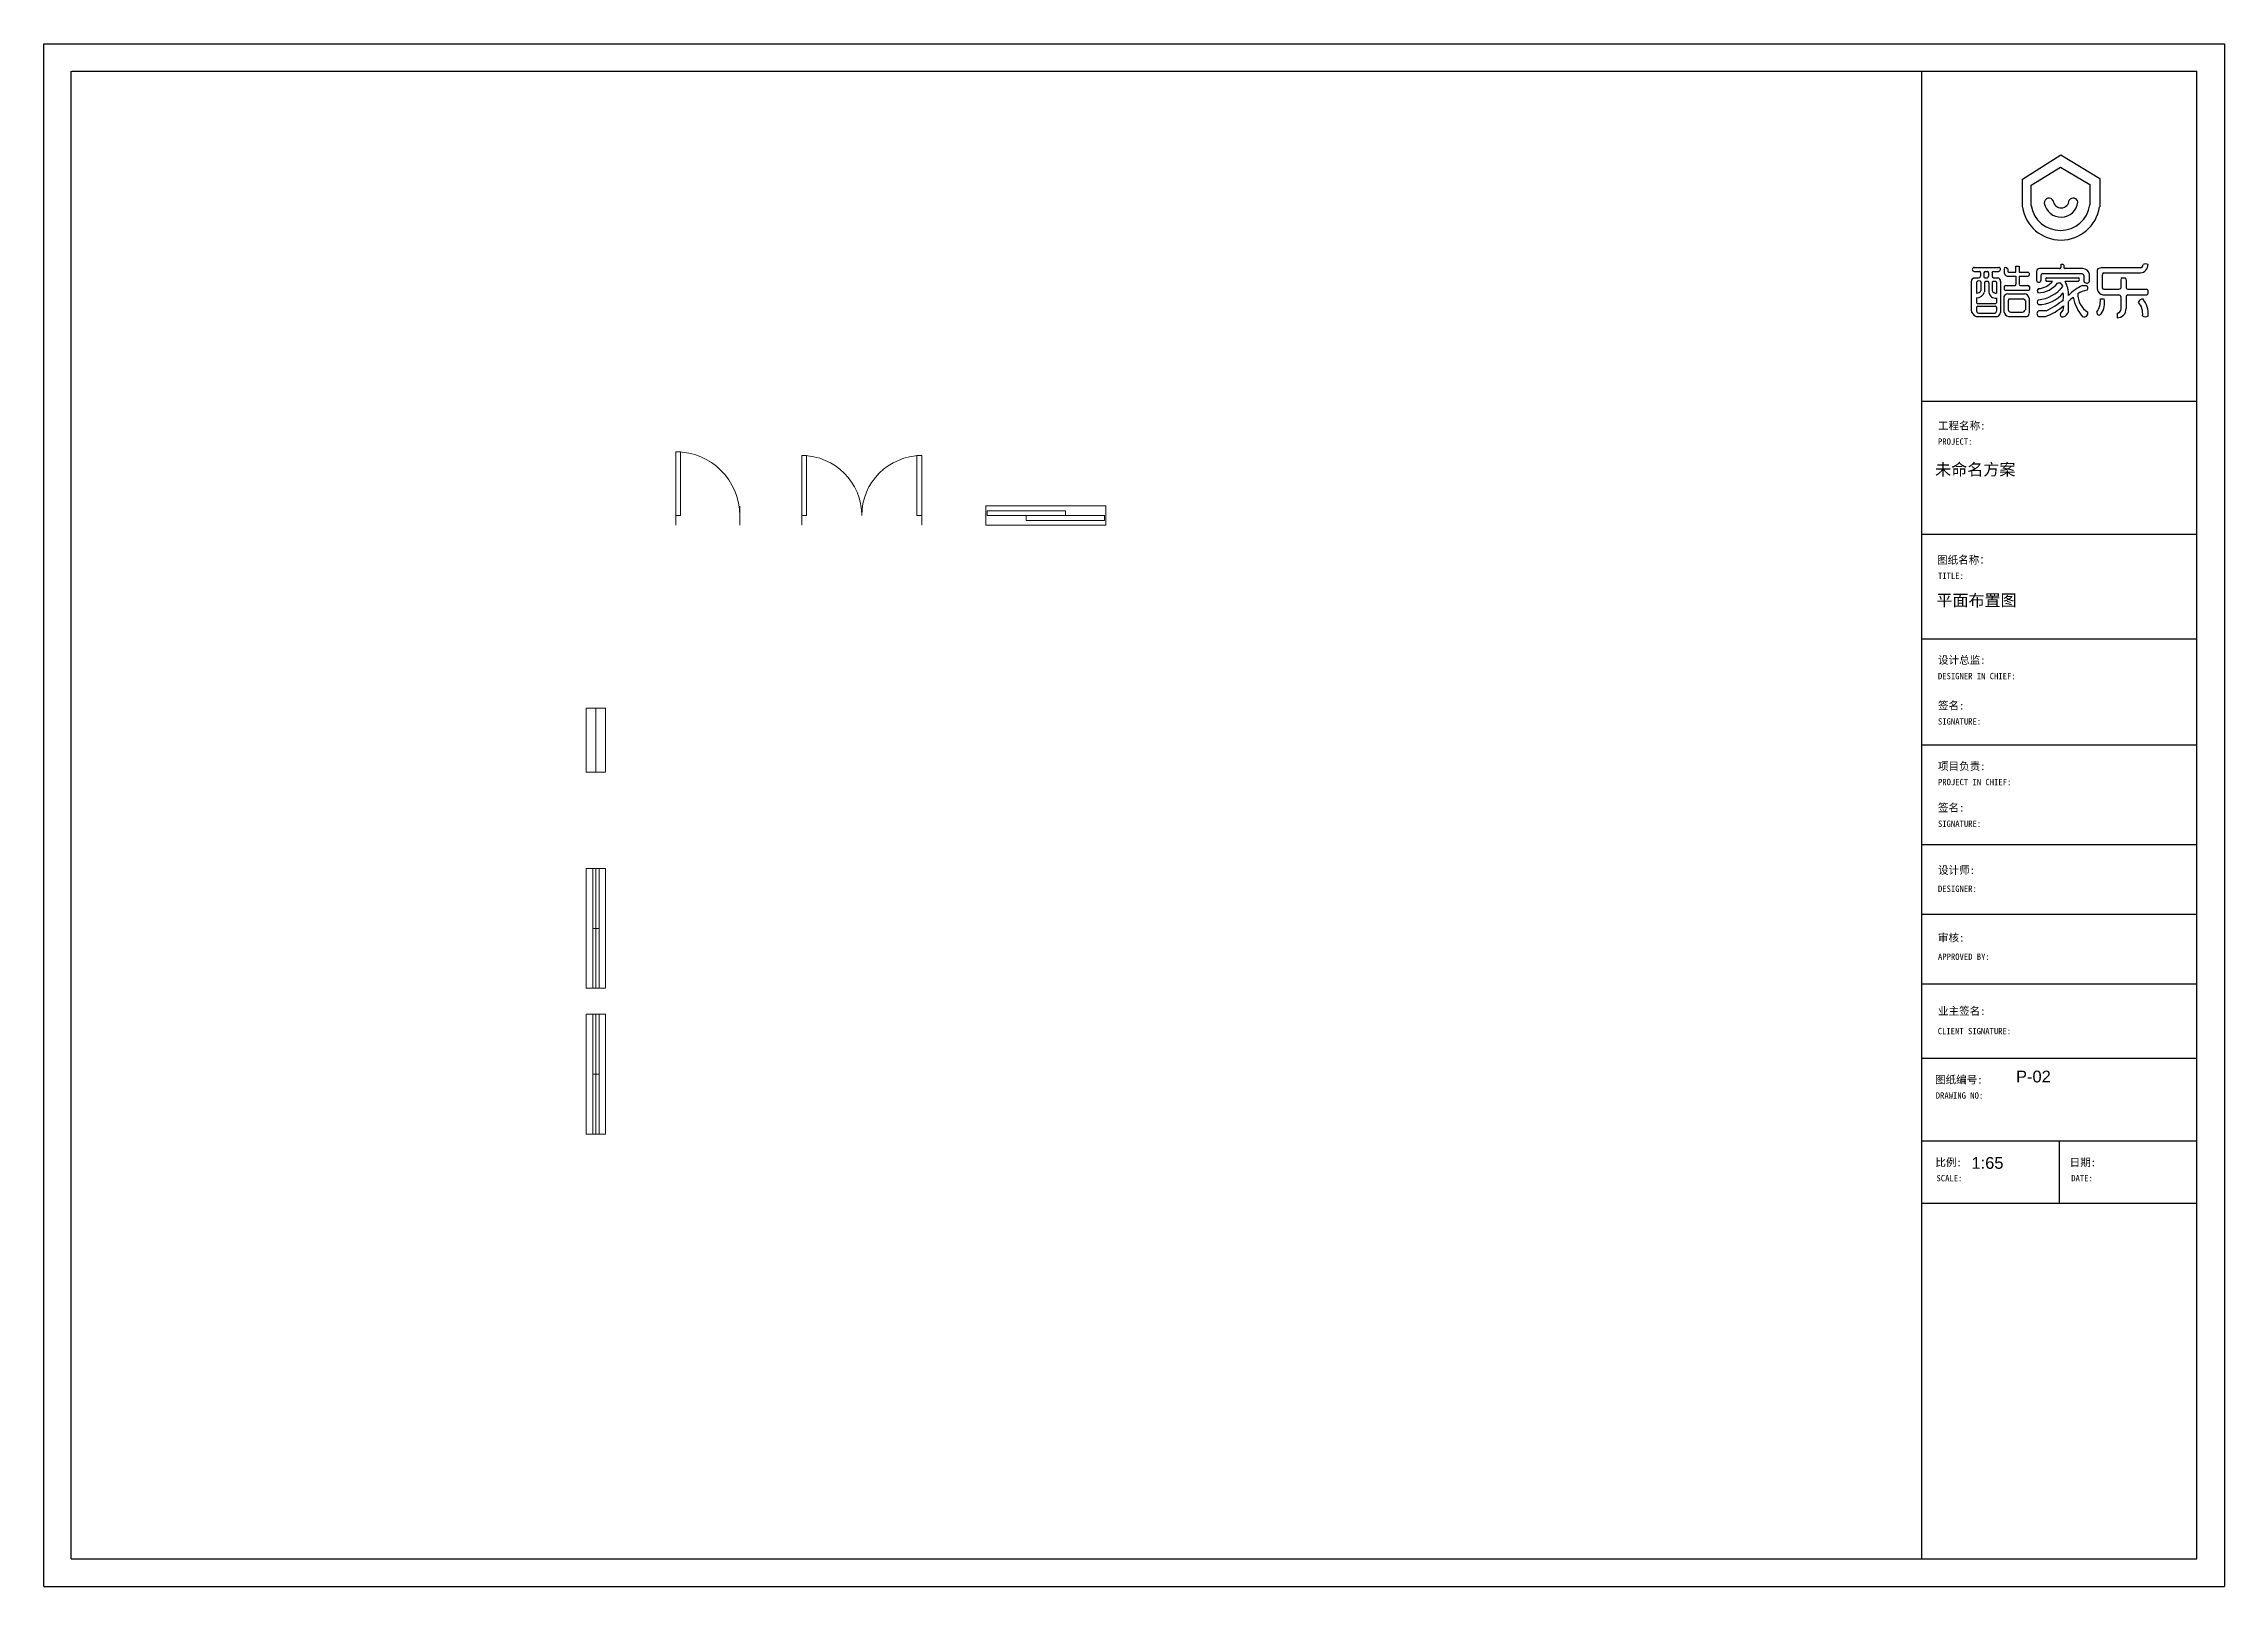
# Model space of a CAD drawing. Header units: inches. Extents: x 0 to 27300, y -27333 to -8027.
import ezdxf

# ---------------------------------------------------------------- set-up
doc = ezdxf.new("R2010")
doc.units = ezdxf.units.IN
doc.header["$MEASUREMENT"] = 0
doc.linetypes.add('ACAD_ISO07W100', pattern=[3, 0, -3])
doc.layers.get('0').update_dxf_attribs({"lineweight": 13})
doc.layers.add('DS-门窗', color=255, linetype='Continuous', lineweight=13)
doc.layers.add('图框', color=4, linetype='Continuous')
doc.styles.add('1dac53a31aeba2370b97106346818e54', font='', dxfattribs={"height": 43.198381})
doc.styles.add('1f488f4b2ef1b152d32ed8bb140b4ed1', font='', dxfattribs={"height": 43.198381})
doc.styles.add('2ee4a1918873d97d1977456be36b2fac', font='', dxfattribs={"height": 52.798021})
doc.styles.add('58c27925b294fd0c30aaffbcf10887a5', font='', dxfattribs={"height": 52.798021})
doc.styles.add('5d7050954b2bbd82e94d75c8334c1a07', font='', dxfattribs={"height": 52.798021})
doc.styles.add('6cdbe4c37f334f9b3f18b74c6616af9b', font='', dxfattribs={"height": 43.198381})
doc.styles.add('871ba157db02772189435026d6a1f12a', font='', dxfattribs={"height": 52.798021})
doc.styles.add('b55c54cd7af753c58a5ed410a0ddc4e6', font='', dxfattribs={"height": 43.198381})
doc.styles.add('eec79cf32286c9bcb9e9a0388136559f', font='', dxfattribs={"height": 43.198381})
doc.styles.add('fecaf8cb5bb26a9b40f5bfd342b1b301', font='', dxfattribs={"height": 52.798021})
doc.styles.add('macro_bim_design_name_ZH', font='', dxfattribs={"height": 80.1})
doc.styles.add('macro_bim_page_name_ZH', font='', dxfattribs={"height": 80.1})
doc.styles.add('macro_bim_page_number', font='arial.ttf', dxfattribs={"height": 80.1})
doc.styles.add('macro_bim_view_ratio', font='arial.ttf', dxfattribs={"height": 80.1})
doc.styles.get('1dac53a31aeba2370b97106346818e54').set_extended_font_data('SimSun')
doc.styles.get('1f488f4b2ef1b152d32ed8bb140b4ed1').set_extended_font_data('SimSun')
doc.styles.get('2ee4a1918873d97d1977456be36b2fac').set_extended_font_data('SimSun')
doc.styles.get('58c27925b294fd0c30aaffbcf10887a5').set_extended_font_data('SimSun')
doc.styles.get('5d7050954b2bbd82e94d75c8334c1a07').set_extended_font_data('SimSun')
doc.styles.get('6cdbe4c37f334f9b3f18b74c6616af9b').set_extended_font_data('SimSun')
doc.styles.get('871ba157db02772189435026d6a1f12a').set_extended_font_data('SimSun')
doc.styles.get('b55c54cd7af753c58a5ed410a0ddc4e6').set_extended_font_data('SimSun')
doc.styles.get('eec79cf32286c9bcb9e9a0388136559f').set_extended_font_data('SimSun')
doc.styles.get('fecaf8cb5bb26a9b40f5bfd342b1b301').set_extended_font_data('SimSun')
doc.styles.get('macro_bim_design_name_ZH').set_extended_font_data('SimSun')
doc.styles.get('macro_bim_page_name_ZH').set_extended_font_data('SimSun')

# ---------------------------------------------------------------- blocks, each defined once
blk = doc.blocks.new('1017054')
at = {"layer": '图框', "linetype": 'Continuous'}
for p, q in [((1, -8420), (11879, -8420)), ((1, -16820), (1, -8420)), ((11879, -8420), (11879, -16820)), ((151, -16670), (151, -8570)), ((155, -8570), (11729, -8570)), ((10229, -8570), (10229, -16670)), ((11729, -16670), (11729, -8570)), ((10779, -9158), (10989, -9025)), ((10989, -9025), (11200, -9155)), ((10827, -9191), (10986, -9092)), ((10986, -9092), (11146, -9187)), ((10779, -9309), (10779, -9158)), ((10827, -9301), (10827, -9191)), ((11146, -9187), (11146, -9299)), ((11200, -9155), (11200, -9308)), ((10500, -9714), (10500, -9871)), ((10516, -9638), (10649, -9638)), ((10516, -9695), (10540, -9695)), ((10517, -9660), (10543, -9660)), ((10529, -9718), (10529, -9778)), ((10550, -9667), (10550, -9686)), ((10553, -9718), (10553, -9765)), ((10569, -9667), (10569, -9686)), ((10572, -9722), (10572, -9772)), ((10578, -9660), (10588, -9660)), ((10578, -9695), (10588, -9695)), ((10578, -9714), (10588, -9714)), ((10594, -9667), (10594, -9686)), ((10596, -9722), (10596, -9772)), ((10614, -9667), (10614, -9686)), ((10615, -9718), (10615, -9765)), ((10622, -9695), (10645, -9695)), ((10623, -9660), (10648, -9660)), ((10638, -9718), (10638, -9778)), ((10660, -9714), (10660, -9884)), ((10679, -9647), (10679, -9668)), ((10687, -9736), (10739, -9736)), ((10699, -9646), (10699, -9660)), ((10704, -9664), (10744, -9664)), ((10704, -9686), (10744, -9686)), ((10744, -9664), (10744, -9632)), ((10744, -9632), (10761, -9632)), ((10744, -9686), (10744, -9730)), ((10761, -9632), (10761, -9664)), ((10761, -9664), (10809, -9664)), ((10761, -9686), (10810, -9686)), ((10761, -9686), (10761, -9730)), ((10766, -9736), (10809, -9736)), ((10816, -9669), (10816, -9681)), ((10855, -9658), (10855, -9708)), ((10979, -9645), (10872, -9645)), ((10880, -9679), (10880, -9707)), ((10887, -9672), (11105, -9672)), ((10910, -9714), (10943, -9714)), ((10912, -9695), (11084, -9695)), ((10973, -9723), (10986, -9723)), ((10988, -9626), (10988, -9639)), ((11005, -9626), (11005, -9639)), ((11108, -9645), (11010, -9645)), ((11012, -9714), (11084, -9714)), ((11108, -9737), (11127, -9737)), ((11113, -9683), (11113, -9713)), ((11144, -9714), (11144, -9674)), ((11186, -9651), (11186, -9756)), ((11424, -9641), (11208, -9641)), ((11213, -9678), (11213, -9749)), ((11223, -9668), (11422, -9668)), ((11315, -9706), (11315, -9752)), ((11323, -9695), (11339, -9695)), ((11344, -9706), (11344, -9752)), ((10529, -9804), (10529, -9831)), ((10529, -9854), (10529, -9877)), ((10536, -9849), (10633, -9849)), ((10537, -9835), (10630, -9835)), ((10638, -9804), (10638, -9831)), ((10638, -9854), (10638, -9877)), ((10678, -9796), (10678, -9878)), ((10680, -9743), (10680, -9758)), ((10687, -9763), (10812, -9763)), ((10699, -9783), (10790, -9783)), ((10702, -9821), (10702, -9867)), ((10706, -9810), (10783, -9810)), ((10795, -9820), (10795, -9869)), ((10815, -9806), (10815, -9888)), ((10817, -9743), (10817, -9758)), ((11031, -9877), (11031, -9823)), ((11204, -9810), (11225, -9810)), ((11218, -9788), (11305, -9788)), ((11223, -9757), (11304, -9757)), ((11316, -9797), (11316, -9864)), ((11344, -9796), (11344, -9862)), ((11352, -9788), (11455, -9788)), ((11354, -9757), (11454, -9757)), ((11463, -9764), (11463, -9780)), ((10528, -9905), (10644, -9905)), ((10541, -9887), (10630, -9887)), ((10704, -9905), (10802, -9905)), ((10716, -9882), (10780, -9882)), ((10867, -9906), (10905, -9906)), ((10907, -9875), (10869, -9875)), ((11295, -9888), (11295, -9913)), ((11729, -10368), (10229, -10368)), ((10229, -11091), (11729, -11091)), ((10229, -11660), (11729, -11660)), ((10229, -12237), (11729, -12237)), ((10229, -12781), (11729, -12781)), ((10229, -13160), (11729, -13160)), ((10229, -13539), (11729, -13539)), ((10229, -13944), (11729, -13944)), ((10229, -14394), (11729, -14394)), ((10979, -14394), (10979, -14734)), ((10229, -14734), (11729, -14734)), ((151, -16670), (11729, -16670)), ((1, -16820), (11879, -16820))]:
    blk.add_line(p, q, dxfattribs=at)
for centre, radius, start, end in [((10924, -9287), 25.6, 25.4217, 181.4755), ((11056, -9287), 25.6, 10.3302, 146.5496), ((10989, -9276), 213, 189.0633, 351.2254), ((10986, -9276), 161, 188.6788, 352.0826), ((10989, -9272), 92.6, 189.9871, 353.3239), ((10990, -9270), 44.2, 187.8755, 356.2645), ((10996, -9632), 10.4, 34.3448, 145.6552), ((11450, -9643), 24.2, 56.3684, 123.6316), ((10523, -9717), 22.9, 105.8398, 172.9577), ((10517, -9649), 10.8, 94.3178, 273.3504), ((10542, -9727), 14.9, 39.0145, 144.5069), ((10540, -9684), 11, 269.1434, 346.8272), ((10544, -9667), 6.82, 357.9813, 95.3251), ((10578, -9669), 9.33, 88.0429, 167.3039), ((10577, -9687), 8.15, 177.1117, 278.9893), ((10580, -9722), 7.97, 102.506, 178.9752), ((10588, -9666), 6.14, 349.2425, 85.6662), ((10585, -9686), 9.14, 292.9891, 0.3126), ((10589, -9722), 7.62, 359.8645, 92.4738), ((10622, -9669), 9.02, 87.0265, 167.2982), ((10622, -9686), 8.43, 179.7737, 268.0035), ((10626, -9734), 19.5, 51.8261, 124.5623), ((10641, -9714), 19.4, 359.2366, 77.7973), ((10649, -9649), 10.8, 266.6496, 85.6822), ((10689, -9649), 10.2, 18.3262, 167.8205), ((10703, -9662), 24.4, 195.3683, 273.7092), ((10688, -9744), 7.75, 97.023, 172.3878), ((10704, -9659), 5.04, 186.1129, 278.4123), ((10737, -9730), 7.12, 288.7577, 357.8254), ((10769, -9729), 8.1, 189.8664, 250.4176), ((10809, -9672), 7.85, 27.0659, 91.1627), ((10809, -9745), 8.27, 9.8926, 92.8722), ((10809, -9677), 8.28, 276.5681, 337.7041), ((10874, -9664), 19.8, 96.6007, 160.3597), ((10868, -9707), 12.5, 186.187, 2.5361), ((10858, -9629), 148, 272.3026, 320.7721), ((10859, -9647), 107, 273.9524, 321.1287), ((10888, -9680), 7.63, 91.6309, 173.2415), ((10916, -9705), 10.9, 111.6127, 237.2128), ((10979, -9635), 9.89, 268.8742, 333.4444), ((10966, -9751), 34.4, 15.3673, 54.4676), ((11012, -9638), 6.85, 190.6555, 259.3445), ((10883, -9785), 147, 357.8846, 28.7671), ((11214, -9974), 260, 114.3082, 135.1267), ((11080, -9704), 10.3, 291.0497, 70.1958), ((11103, -9683), 10.8, 0.021, 77.2986), ((11106, -9684), 39.2, 14.2994, 86.0895), ((11129, -9707), 16.8, 203.5785, 334.051), ((11120, -9751), 16, 317.397, 62.1117), ((11208, -9670), 29.1, 89.0621, 139.2711), ((11227, -9682), 14.7, 105.192, 161.4386), ((11330, -9708), 15.5, 118.117, 170.1296), ((11328, -9706), 16.6, 2.4315, 45.3302), ((11418, -9623), 45.4, 276.043, 0.6561), ((11418, -9624), 18, 287.8972, 5.2615), ((10530, -9752), 26.2, 268.286, 331.4678), ((10530, -9761), 43.2, 268.7071, 344.9622), ((10536, -9826), 8.72, 215.6619, 274.0552), ((10536, -9856), 6.59, 88.4624, 161.4065), ((10632, -9770), 35.4, 184.5653, 280.0218), ((10634, -9757), 21, 199.7556, 279.2299), ((10630, -9824), 10.9, 272.4689, 318.043), ((10633, -9854), 4.23, 356.5833, 90.1358), ((10701, -9809), 26.4, 95.4692, 150.4293), ((10688, -9755), 8.21, 201.5589, 265.2478), ((10722, -9822), 20.2, 142.4892, 177.2382), ((10782, -9823), 13.4, 15.3429, 86.4694), ((10789, -9809), 26.9, 7.3153, 87.9697), ((10811, -9757), 6.48, 276.5205, 350.2473), ((10875, -9827), 15.7, 123.3782, 235.8729), ((10875, -9766), 14.8, 121.8392, 226.6122), ((10846, -9620), 196, 275.8575, 321.3412), ((10867, -9669), 172, 269.6552, 321.4289), ((10796, -9609), 316, 290.1177, 311.0182), ((10725, -9487), 429, 295.1849, 310.2737), ((10953, -9851), 51.1, 311.4031, 3.379), ((10884, -9798), 119, 352.3038, 10.7649), ((11272, -10064), 341, 129.226, 134.9163), ((11284, -9757), 232, 190.7057, 220.3029), ((11194, -9786), 113, 177.3231, 238.5217), ((11148, -9881), 120, 98.1899, 123.8383), ((11091, -9818), 113, 325.9002, 3.9769), ((11224, -9749), 39, 189.9894, 261.0429), ((11127, -9832), 100, 323.8129, 12.8), ((11224, -9746), 11.1, 197.063, 266.0296), ((11302, -9738), 18.3, 274.9534, 313.251), ((11302, -9803), 15.2, 23.1977, 79.7655), ((11355, -9744), 13.1, 218.8604, 269.4316), ((11354, -9798), 10.2, 98.9535, 172.6014), ((11438, -9839), 29.6, 93.6778, 159.4525), ((11345, -9889), 89.2, 351.6279, 42.5776), ((11332, -9893), 133, 356.0858, 38.6706), ((11454, -9767), 9.65, 16.3888, 84.9004), ((11455, -9780), 7.71, 266.9322, 356.9554), ((10539, -9867), 39.5, 184.5461, 253.5877), ((10540, -9876), 11, 182.8788, 273.3527), ((10627, -9877), 10.5, 284.461, 1.1456), ((10638, -9884), 21.7, 284.7041, 359.8653), ((10711, -9872), 33.9, 190.6832, 257.6799), ((10719, -9865), 17.5, 186.4435, 257.5309), ((10778, -9865), 17, 275.0012, 347.3706), ((10799, -9889), 16.7, 280.6915, 1.9889), ((10876, -9891), 17.6, 113.2664, 240.4321), ((10998, -9895), 13, 153.4314, 282.6999), ((10987, -9864), 46.1, 288.0126, 343.6602), ((11115, -9887), 20.9, 247.696, 13.0599), ((11197, -9885), 12.7, 161.6014, 329.0657), ((11296, -9865), 47.6, 268.3218, 3.7575), ((11290, -9862), 26.5, 281.0456, 355.655), ((11449, -9875), 31.9, 240.085, 300.5245)]:
    blk.add_arc(centre, radius, start, end, dxfattribs=at)
at = {"layer": '图框', "color": 255, "attachment_point": 1, "line_spacing_factor": 0.8}
for s, insert, char_height, style in [('工程名称:', (10319, -10479), 42.2, '871ba157db02772189435026d6a1f12a'), ('PROJECT:', (10319, -10569), 34.6, '1f488f4b2ef1b152d32ed8bb140b4ed1'), ('图纸名称：', (10314, -11210), 42.2, '58c27925b294fd0c30aaffbcf10887a5'), ('TITLE:', (10319, -11300), 34.6, '1f488f4b2ef1b152d32ed8bb140b4ed1'), ('设计总监:', (10319, -11755), 42.2, '5d7050954b2bbd82e94d75c8334c1a07'), ('DESIGNER IN CHIEF:', (10319, -11846), 34.56, '6cdbe4c37f334f9b3f18b74c6616af9b'), ('签名:', (10319, -12003), 42.2, '5d7050954b2bbd82e94d75c8334c1a07'), ('SIGNATURE:', (10319, -12093), 34.6, '6cdbe4c37f334f9b3f18b74c6616af9b'), ('项目负责:', (10319, -12333), 42.2, '5d7050954b2bbd82e94d75c8334c1a07'), ('PROJECT IN CHIEF:', (10319, -12423), 34.56, 'b55c54cd7af753c58a5ed410a0ddc4e6'), ('签名:', (10319, -12559), 42.2, '2ee4a1918873d97d1977456be36b2fac'), ('SIGNATURE:', (10319, -12650), 34.6, '6cdbe4c37f334f9b3f18b74c6616af9b'), ('设计师:', (10319, -12899), 42.2, '2ee4a1918873d97d1977456be36b2fac'), ('DESIGNER:', (10319, -13004), 34.6, '6cdbe4c37f334f9b3f18b74c6616af9b'), ('审核:', (10319, -13267), 42.2, '2ee4a1918873d97d1977456be36b2fac'), ('APPROVED BY:', (10319, -13374), 34.56, 'eec79cf32286c9bcb9e9a0388136559f'), ('业主签名:', (10319, -13666), 42.2, 'fecaf8cb5bb26a9b40f5bfd342b1b301'), ('CLIENT SIGNATURE:', (10318, -13779), 34.56, '6cdbe4c37f334f9b3f18b74c6616af9b'), ('图纸编号:', (10303, -14040), 42.2, '2ee4a1918873d97d1977456be36b2fac'), ('DRAWING NO:', (10307, -14130), 34.56, '1dac53a31aeba2370b97106346818e54'), ('比例:', (10305, -14490), 42.2, '2ee4a1918873d97d1977456be36b2fac'), ('日期:', (11036, -14490), 42.2, '2ee4a1918873d97d1977456be36b2fac'), ('SCALE:', (10311, -14580), 34.6, '1f488f4b2ef1b152d32ed8bb140b4ed1'), ('DATE:', (11045, -14580), 34.6, '1f488f4b2ef1b152d32ed8bb140b4ed1')]:
    blk.add_mtext(s, dxfattribs=dict(at, insert=insert, char_height=char_height, style=style))
blk = doc.blocks.new('Symbol(door)43_71afc4cfc35a44db9b1765594984447c')
at = {"layer": 'DS-门窗', "color": 60, "linetype": 'Continuous'}
blk.add_line((-4814, 4109), (-4874, 4109), dxfattribs=at)
at = {"color": 7, "linetype": 'ACAD_ISO07W100', "ltscale": 10}
blk.add_wipeout([(-4074, 3429), (-4874, 3429), (-4874, 3189), (-4074, 3189), (-4074, 3189)], dxfattribs=at).dxf.layer = 'DS-门窗'
at = {"layer": 'DS-门窗', "color": 60, "linetype": 'Continuous'}
for p, q in [((-4874, 4109), (-4874, 3309)), ((-4814, 3309), (-4814, 4109)), ((-4874, 3429), (-4874, 3189)), ((-4874, 3309), (-4814, 3309)), ((-4074, 3429), (-4074, 3189))]:
    blk.add_line(p, q, dxfattribs=at)
blk.add_arc((-4874, 3309), 800, 0, 90, dxfattribs=at)
blk = doc.blocks.new('tdoor')
at = {"layer": 'DS-门窗', "color": 7}
blk.add_blockref('Symbol(door)43_71afc4cfc35a44db9b1765594984447c', (4308, -3875), dxfattribs=at)
blk = doc.blocks.new('Symbol(doubleDoor)52_1e294f635ddb46f3b56aeb436206016c')
at = {"layer": 'DS-门窗', "color": 60, "linetype": 'Continuous'}
for p, q in [((-3237, 4059), (-3297, 4059)), ((-1797, 4059), (-1857, 4059))]:
    blk.add_line(p, q, dxfattribs=at)
at = {"color": 7, "linetype": 'ACAD_ISO07W100', "ltscale": 10}
blk.add_wipeout([(-1797, 3429), (-3297, 3429), (-3297, 3189), (-1797, 3189), (-1797, 3189)], dxfattribs=at).dxf.layer = 'DS-门窗'
at = {"layer": 'DS-门窗', "color": 60, "linetype": 'Continuous'}
for p, q in [((-3297, 4059), (-3297, 3309)), ((-3237, 3309), (-3237, 4059)), ((-1857, 4059), (-1857, 3309)), ((-1797, 3309), (-1797, 4059)), ((-3297, 3429), (-3297, 3189)), ((-3297, 3309), (-3237, 3309)), ((-1857, 3309), (-1797, 3309)), ((-1797, 3429), (-1797, 3189))]:
    blk.add_line(p, q, dxfattribs=at)
for centre, start, end in [((-3297, 3309), 0, 90), ((-1797, 3309), 90, 180)]:
    blk.add_arc(centre, 750, start, end, dxfattribs=at)
blk = doc.blocks.new('tdouble_door')
at = {"layer": 'DS-门窗', "color": 7}
blk.add_blockref('Symbol(doubleDoor)52_1e294f635ddb46f3b56aeb436206016c', (2767, -3839), dxfattribs=at)
blk = doc.blocks.new('Symbol(slidingDoor)58_6aa8b5faec5341dd8e852ca07d61f9f0')
at = {"color": 7, "linetype": 'ACAD_ISO07W100', "ltscale": 10}
blk.add_wipeout([(509, 3429), (-991, 3429), (-991, 3189), (509, 3189), (509, 3189)], dxfattribs=at).dxf.layer = 'DS-门窗'
at = {"layer": 'DS-门窗', "color": 60, "linetype": 'Continuous'}
for p, q in [((509, 3429), (-991, 3429)), ((-991, 3429), (-991, 3189)), ((4, 3369), (-976, 3369)), ((-976, 3369), (-976, 3309)), ((-976, 3309), (4, 3309)), ((494, 3309), (-486, 3309)), ((-486, 3309), (-486, 3249)), ((4, 3309), (4, 3369)), ((494, 3249), (494, 3309)), ((509, 3189), (509, 3429)), ((-991, 3189), (509, 3189)), ((-486, 3249), (494, 3249))]:
    blk.add_line(p, q, dxfattribs=at)
blk = doc.blocks.new('tmove_door')
at = {"layer": 'DS-门窗', "color": 7}
blk.add_blockref('Symbol(slidingDoor)58_6aa8b5faec5341dd8e852ca07d61f9f0', (991, -3189), dxfattribs=at)
blk = doc.blocks.new('Symbol(window)93_e680a1a62e394d15b1f61edc97593078')
at = {"color": 7, "linetype": 'ACAD_ISO07W100', "ltscale": 10}
blk.add_wipeout([(-5994, 898), (-5994, 98), (-5754, 98), (-5754, 898), (-5754, 898)], dxfattribs=at).dxf.layer = 'DS-门窗'
at = {"layer": 'DS-门窗', "color": 60, "linetype": 'Continuous'}
for p, q in [((-5994, 898), (-5994, 98)), ((-5754, 898), (-5994, 898)), ((-5874, 98), (-5874, 898)), ((-5754, 98), (-5754, 898)), ((-5994, 98), (-5754, 98))]:
    blk.add_line(p, q, dxfattribs=at)
blk = doc.blocks.new('twindow')
at = {"layer": 'DS-门窗', "color": 7}
blk.add_blockref('Symbol(window)93_e680a1a62e394d15b1f61edc97593078', (5754, -98), dxfattribs=at)
blk = doc.blocks.new('Symbol(frenchWindow)105_3f0d3f7c6227492d9f74deea4c4a016d')
at = {"color": 7, "linetype": 'ACAD_ISO07W100', "ltscale": 10}
blk.add_wipeout([(-5994, -2932), (-5994, -4432), (-5754, -4432), (-5754, -2932), (-5754, -2932)], dxfattribs=at).dxf.layer = 'DS-门窗'
at = {"layer": 'DS-门窗', "color": 60, "linetype": 'Continuous'}
for p, q in [((-5994, -2932), (-5994, -4432)), ((-5754, -2932), (-5994, -2932)), ((-5914, -4432), (-5914, -2932)), ((-5874, -4432), (-5874, -2932)), ((-5834, -4432), (-5834, -2932)), ((-5754, -4432), (-5754, -2932)), ((-5834, -3682), (-5914, -3682)), ((-5994, -4432), (-5754, -4432))]:
    blk.add_line(p, q, dxfattribs=at)
blk = doc.blocks.new('tground_window')
at = {"layer": 'DS-门窗', "color": 7}
blk.add_blockref('Symbol(frenchWindow)105_3f0d3f7c6227492d9f74deea4c4a016d', (5754, 4432), dxfattribs=at)
blk = doc.blocks.new('tflutter_window')
blk.add_blockref('tground_window', (0, 0))

msp = doc.modelspace()

# ---------------------------------------------------------------- block references
at = {"layer": '图框', "color": 7, "xscale": 2.298214435577393, "yscale": 2.298214435577393}
msp.add_blockref('1017054', (-1, 11323), dxfattribs=at)

# ---------------------------------------------------------------- texts
at = {"layer": '图框', "color": 7, "char_height": 147.3, "attachment_point": 1, "line_spacing_factor": 0.8}
for s, insert, style in [('未命名方案', (23679, -13282), 'macro_bim_design_name_ZH'), ('平面布置图', (23695, -14920), 'macro_bim_page_name_ZH'), ('P-02', (24692, -20879), 'macro_bim_page_number'), ('1:65', (24134, -21960), 'macro_bim_view_ratio')]:
    msp.add_mtext(s, dxfattribs=dict(at, insert=insert, style=style))

# ---------------------------------------------------------------- next in the draw order: block references
for name, p in [('tdoor', (8480, -13368)), ('tdouble_door', (10022, -13403)), ('tmove_door', (11797, -14053)), ('twindow', (7034, -17145)), ('tflutter_window', (7034, -19849)), ('tground_window', (7034, -21674))]:
    msp.add_blockref(name, p)

doc.saveas('drawing.dxf')
